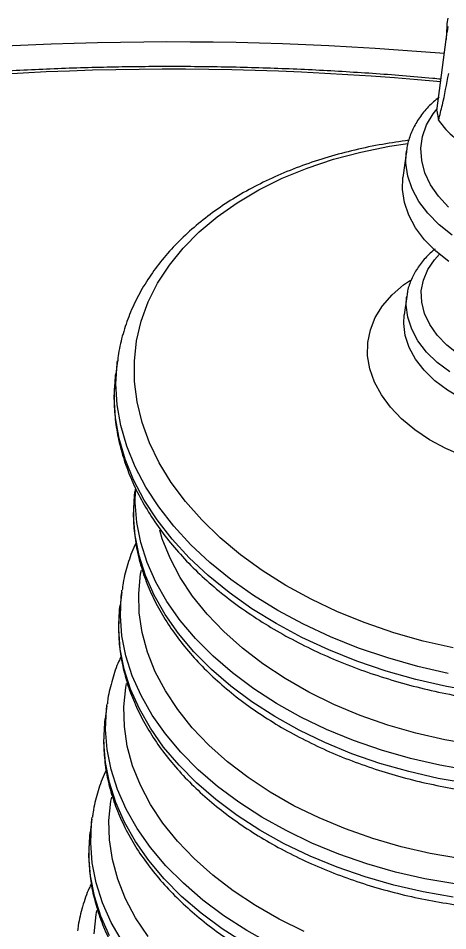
# Model space of a CAD drawing. Header units: millimetres. Extents: x 0 to 6631, y 0 to 4689.
# Drawn here: x 4588.3 to 4650.7, y 3660 to 3792.7 of the extents above; entities that cross this region are included whole.
import ezdxf

# ---------------------------------------------------------------- set-up
doc = ezdxf.new("R2010")
doc.units = ezdxf.units.MM
doc.header["$LTSCALE"] = 13
doc.layers.add('几何体', color=7, linetype='Continuous')

msp = doc.modelspace()

# ---------------------------------------------------------------- linework, layer by layer
at = {"layer": '几何体'}
for p, q in [((4650.69, 3792.66), (4650.58, 3791.87)), ((4650.55, 3791.54), (4650.47, 3789.55)), ((4650.58, 3791.87), (4650.62, 3790.66)), ((4650.72, 3791.45), (4650.62, 3790.66)), ((4649.11, 3779.18), (4650.62, 3790.66)), ((4649.11, 3779.18), (4649.36, 3777.86)), ((4644.68, 3773.32), (4644.17, 3769.49)), ((4644.64, 3772.97), (4644.68, 3773.32)), ((4644.72, 3752.19), (4644.37, 3749.54)), ((4644.71, 3752.08), (4644.72, 3752.19)), ((4602.69, 3742.86), (4602.44, 3740.95)), ((4602.66, 3742.66), (4602.69, 3742.86)), ((4602.41, 3740.76), (4602.44, 3740.95)), ((4605.29, 3724.36), (4605.22, 3723.81)), ((4603.31, 3709.21), (4603.06, 3707.31)), ((4603.31, 3709.21), (4603.35, 3709.5)), ((4601.15, 3692.71), (4601.19, 3693)), ((4601.15, 3692.71), (4600.9, 3690.81)), ((4598.99, 3676.22), (4598.74, 3674.31)), ((4598.99, 3676.22), (4599.03, 3676.5))]:
    msp.add_line(p, q, dxfattribs=at)
at = {"layer": '几何体', "flags": 128}
for points in [[(4650.81, 3765.19), (4649.35, 3766.78), (4648.19, 3768.46), (4647.37, 3770.2), (4646.9, 3771.98), (4646.78, 3773.75), (4647.02, 3775.49), (4647.62, 3777.17), (4648.56, 3778.75), (4649.16, 3779.51)], [(4651.5, 3701.12), (4647.12, 3702.12), (4642.84, 3703.33), (4638.68, 3704.76), (4634.67, 3706.39), (4630.82, 3708.2), (4627.17, 3710.2), (4623.74, 3712.36), (4620.55, 3714.68), (4617.61, 3717.14), (4614.95, 3719.72), (4612.58, 3722.41), (4610.51, 3725.19), (4608.77, 3728.04), (4607.36, 3730.96), (4606.28, 3733.91), (4605.55, 3736.88), (4605.17, 3739.86), (4605.15, 3742.81), (4605.47, 3745.74), (4606.15, 3748.61), (4607.17, 3751.42), (4608.53, 3754.13), (4610.23, 3756.74), (4612.24, 3759.24), (4614.57, 3761.59), (4617.19, 3763.8), (4620.08, 3765.84), (4623.24, 3767.71), (4626.64, 3769.39), (4630.26, 3770.87), (4634.07, 3772.15), (4638.06, 3773.21), (4642.2, 3774.05), (4644.91, 3774.47)], [(4651.34, 3761.13), (4649.44, 3762.65), (4647.81, 3764.3), (4646.5, 3766.04), (4645.52, 3767.86), (4644.89, 3769.72), (4644.61, 3771.6), (4644.64, 3772.97)], [(4650.84, 3757.3), (4648.94, 3758.82), (4647.31, 3760.46), (4646, 3762.21), (4645.02, 3764.03), (4644.38, 3765.89), (4644.11, 3767.76), (4644.17, 3769.49)], [(4652.2, 3743.82), (4650.54, 3745.15), (4649.15, 3746.6), (4648.07, 3748.14), (4647.32, 3749.75), (4646.91, 3751.38), (4646.85, 3753.01), (4647.15, 3754.6), (4647.79, 3756.12), (4648.76, 3757.55), (4649.49, 3758.34)], [(4652.97, 3729.02), (4650.41, 3730.11), (4648.04, 3731.39), (4645.89, 3732.83), (4643.99, 3734.41), (4642.36, 3736.11), (4641.04, 3737.91), (4640.03, 3739.77), (4639.37, 3741.68), (4639.04, 3743.6), (4639.07, 3745.51), (4639.44, 3747.37), (4640.16, 3749.17), (4641.22, 3750.87), (4642.59, 3752.45), (4644.26, 3753.88), (4645.27, 3754.59)], [(4650.98, 3741.24), (4649.16, 3742.62), (4647.61, 3744.14), (4646.36, 3745.76), (4645.45, 3747.46), (4644.87, 3749.19), (4644.65, 3750.93), (4644.71, 3752.08)], [(4652.7, 3737.36), (4650.63, 3738.58), (4648.81, 3739.97), (4647.26, 3741.49), (4646.02, 3743.11), (4645.1, 3744.8), (4644.52, 3746.53), (4644.31, 3748.28), (4644.37, 3749.52)], [(4650.76, 3697.42), (4646.32, 3698.44), (4641.96, 3699.67), (4637.73, 3701.1), (4633.64, 3702.74), (4629.71, 3704.56), (4625.98, 3706.57), (4622.46, 3708.74), (4619.16, 3711.06), (4616.12, 3713.53), (4613.35, 3716.13), (4610.87, 3718.83), (4608.69, 3721.63), (4606.81, 3724.51), (4605.27, 3727.45), (4604.05, 3730.44), (4603.18, 3733.45), (4602.65, 3736.48), (4602.47, 3739.49), (4602.64, 3742.48), (4602.66, 3742.66)], [(4655.02, 3694.73), (4650.51, 3695.52), (4646.07, 3696.53), (4641.72, 3697.76), (4637.48, 3699.2), (4633.39, 3700.83), (4629.47, 3702.66), (4625.73, 3704.66), (4622.21, 3706.83), (4618.92, 3709.16), (4615.88, 3711.63), (4613.11, 3714.22), (4610.62, 3716.93), (4608.44, 3719.73), (4606.56, 3722.61), (4605.02, 3725.55), (4603.8, 3728.54), (4602.93, 3731.55), (4602.4, 3734.57), (4602.22, 3737.59), (4602.39, 3740.58), (4602.41, 3740.76)], [(4653.64, 3681.4), (4649.29, 3682.16), (4645.01, 3683.14), (4640.82, 3684.34), (4636.76, 3685.75), (4632.85, 3687.36), (4629.1, 3689.16), (4625.56, 3691.14), (4622.24, 3693.28), (4619.16, 3695.58), (4616.34, 3698.01), (4613.8, 3700.56), (4611.56, 3703.22), (4609.63, 3705.97), (4608.03, 3708.78), (4606.76, 3711.65), (4605.83, 3714.55), (4605.25, 3717.46), (4605.03, 3720.37), (4605.16, 3723.25), (4605.22, 3723.81)], [(4653.89, 3683.31), (4649.54, 3684.06), (4645.26, 3685.05), (4641.07, 3686.24), (4637.01, 3687.65), (4633.09, 3689.26), (4629.35, 3691.06), (4625.81, 3693.04), (4622.49, 3695.19), (4619.41, 3697.48), (4616.59, 3699.91), (4614.05, 3702.47), (4611.81, 3705.13), (4609.88, 3707.87), (4608.28, 3710.69), (4607.01, 3713.55), (4606.08, 3716.45), (4605.5, 3719.37), (4605.28, 3722.27), (4605.31, 3724.01)], [(4654.54, 3687.02), (4650.27, 3687.76), (4646.07, 3688.72), (4641.97, 3689.91), (4637.98, 3691.31), (4634.15, 3692.9), (4630.5, 3694.69), (4627.05, 3696.66), (4623.83, 3698.79), (4620.85, 3701.07), (4618.15, 3703.49), (4615.73, 3706.03), (4613.61, 3708.66), (4611.81, 3711.38), (4610.34, 3714.16), (4609.21, 3716.99), (4608.83, 3718.23)], [(4652.38, 3670.52), (4648.11, 3671.26), (4643.91, 3672.22), (4639.81, 3673.41), (4635.83, 3674.81), (4631.99, 3676.41), (4628.34, 3678.19), (4624.89, 3680.16), (4621.67, 3682.29), (4618.69, 3684.57), (4615.99, 3686.99), (4613.57, 3689.53), (4611.45, 3692.16), (4609.65, 3694.88), (4608.18, 3697.66), (4607.05, 3700.49), (4606.27, 3703.35), (4605.85, 3706.21), (4605.78, 3709.05), (4606.06, 3711.87), (4606.17, 3712.45)], [(4651.73, 3666.81), (4647.38, 3667.57), (4643.1, 3668.55), (4638.91, 3669.75), (4634.85, 3671.16), (4630.94, 3672.76), (4627.19, 3674.56), (4623.65, 3676.54), (4620.33, 3678.69), (4617.25, 3680.98), (4614.43, 3683.42), (4611.89, 3685.97), (4609.65, 3688.63), (4607.72, 3691.37), (4606.12, 3694.19), (4604.85, 3697.05), (4603.92, 3699.95), (4603.34, 3702.87), (4603.12, 3705.77), (4603.25, 3708.66), (4603.31, 3709.21)], [(4651.48, 3664.9), (4647.13, 3665.66), (4642.85, 3666.64), (4638.67, 3667.84), (4634.6, 3669.25), (4630.69, 3670.86), (4626.94, 3672.66), (4623.4, 3674.64), (4620.08, 3676.78), (4617, 3679.08), (4614.18, 3681.51), (4611.64, 3684.07), (4609.4, 3686.72), (4607.47, 3689.47), (4605.87, 3692.28), (4604.6, 3695.15), (4603.67, 3698.05), (4603.09, 3700.96), (4602.87, 3703.87), (4603, 3706.76), (4603.06, 3707.31)], [(4629.84, 3659.91), (4626.18, 3661.7), (4622.73, 3663.66), (4619.51, 3665.79), (4616.53, 3668.08), (4613.83, 3670.49), (4611.41, 3673.03), (4609.29, 3675.66), (4607.49, 3678.38), (4606.02, 3681.17), (4604.89, 3683.99), (4604.11, 3686.85), (4603.69, 3689.71), (4603.62, 3692.56), (4603.9, 3695.37), (4604.01, 3695.95)], [(4625.03, 3658.07), (4621.49, 3660.04), (4618.17, 3662.19), (4615.09, 3664.48), (4612.27, 3666.92), (4609.73, 3669.47), (4607.49, 3672.13), (4605.56, 3674.87), (4603.96, 3677.69), (4602.69, 3680.56), (4601.76, 3683.46), (4601.18, 3686.37), (4600.96, 3689.28), (4601.09, 3692.16), (4601.15, 3692.71)], [(4621.24, 3658.14), (4617.92, 3660.28), (4614.84, 3662.58), (4612.02, 3665.01), (4609.48, 3667.57), (4607.24, 3670.23), (4605.31, 3672.97), (4603.71, 3675.79), (4602.44, 3678.65), (4601.51, 3681.55), (4600.93, 3684.46), (4600.71, 3687.37), (4600.84, 3690.26), (4600.9, 3690.81)], [(4607.13, 3659.17), (4605.33, 3661.88), (4603.86, 3664.67), (4602.73, 3667.5), (4601.95, 3670.35), (4601.53, 3673.21), (4601.46, 3676.06), (4601.74, 3678.87), (4601.85, 3679.45)], [(4603.4, 3658.38), (4601.8, 3661.19), (4600.53, 3664.06), (4599.6, 3666.96), (4599.02, 3669.87), (4598.8, 3672.78), (4598.93, 3675.66), (4598.99, 3676.22)], [(4601.55, 3659.29), (4600.28, 3662.15), (4599.35, 3665.05), (4598.77, 3667.97), (4598.55, 3670.87), (4598.68, 3673.76), (4598.74, 3674.31)], [(4599.3, 3659.56), (4599.58, 3662.37), (4599.69, 3662.95)]]:
    msp.add_lwpolyline(points, dxfattribs=at)
at = {"layer": '几何体'}
for centre, radius, start, end in [((4610.48, 3323.9), 465.31, 85.1025, 98.3602), ((4610.48, 3371.24), 414.01, 84.5694, 99.5188), ((4657.07, 3782.62), 9.06, 211.7277, 255.3006)]:
    msp.add_arc(centre, radius, start, end, dxfattribs=at)
for points, knots in [([(4649.72, 3783.79), (4649.31, 3783.83), (4646.01, 3784.17), (4639.75, 3784.63), (4630.97, 3785.17), (4622.16, 3785.5), (4613.33, 3785.65), (4604.5, 3785.62), (4595.68, 3785.41), (4586.87, 3785.01), (4578.1, 3784.42), (4569.36, 3783.66), (4560.68, 3782.71), (4552.07, 3781.57), (4545.92, 3780.67), (4542.67, 3780.1), (4542.24, 3780.02)], [0, 0, 0, 0, 0.0113924, 0.0927471, 0.1740966, 0.2554424, 0.3367861, 0.418129, 0.4994726, 0.5808179, 0.6621666, 0.74352, 0.8248797, 0.9062472, 0.9876239, 1, 1, 1, 1]), ([(4649.36, 3777.86), (4649.54, 3778.58), (4650.06, 3780.59), (4650.53, 3783.06), (4650.84, 3784.64)], [0, 0, 0, 0, 0.358563, 1, 1, 1, 1]), ([(4649.46, 3781.17), (4649.17, 3780.95), (4648.3, 3780.29), (4647.15, 3779.02), (4646.01, 3777.39), (4645.21, 3775.66), (4644.76, 3774.16), (4644.69, 3773.23), (4644.67, 3772.93)], [0, 0, 0, 0, 0.104632, 0.30796, 0.509036, 0.707194, 0.902463, 1, 1, 1, 1]), ([(4645.05, 3774.91), (4643.76, 3774.73), (4641.1, 3774.35), (4637.18, 3773.53), (4633.29, 3772.5), (4629.55, 3771.26), (4625.98, 3769.83), (4622.6, 3768.21), (4619.43, 3766.41), (4616.48, 3764.43), (4613.78, 3762.29), (4611.33, 3760), (4609.16, 3757.58), (4607.28, 3755.03), (4605.69, 3752.37), (4604.41, 3749.62), (4603.46, 3746.8), (4602.88, 3744.47), (4602.74, 3743.07), (4602.7, 3742.64)], [0, 0, 0, 0, 0.057321, 0.118856, 0.180429, 0.242037, 0.303676, 0.365333, 0.42698, 0.488585, 0.550102, 0.611477, 0.672647, 0.733552, 0.794146, 0.854407, 0.914351, 0.974037, 1, 1, 1, 1]), ([(4648.84, 3759.08), (4648.79, 3759.05), (4648.19, 3758.62), (4647.26, 3757.64), (4646.09, 3756.14), (4645.29, 3754.51), (4644.83, 3753.14), (4644.77, 3752.31), (4644.75, 3752.06)], [0, 0, 0, 0, 0.018143, 0.245176, 0.469587, 0.690274, 0.907045, 1, 1, 1, 1]), ([(4602.45, 3740.74), (4602.38, 3740.2), (4602.17, 3738.68), (4602.19, 3736.16), (4602.47, 3733.21), (4603.08, 3730.26), (4603.99, 3727.32), (4605.21, 3724.42), (4606.73, 3721.56), (4608.54, 3718.76), (4610.64, 3716.04), (4613.01, 3713.41), (4615.65, 3710.88), (4618.53, 3708.48), (4621.64, 3706.21), (4624.97, 3704.08), (4628.49, 3702.11), (4632.18, 3700.3), (4636.02, 3698.67), (4640, 3697.23), (4644.1, 3695.97), (4648.28, 3694.91), (4652.54, 3694.05), (4656.85, 3693.39), (4661.18, 3692.94), (4665.51, 3692.7), (4669.82, 3692.68), (4674.1, 3692.87), (4678.31, 3693.27), (4682.44, 3693.88), (4686.46, 3694.7), (4690.35, 3695.73), (4694.09, 3696.95), (4697.67, 3698.37), (4701.06, 3699.99), (4704.24, 3701.78), (4707.2, 3703.75), (4709.92, 3705.88), (4712.37, 3708.16), (4714.56, 3710.58), (4716.45, 3713.13), (4718.05, 3715.78), (4719.35, 3718.53), (4720.32, 3721.34), (4720.89, 3723.6), (4721.03, 3724.92), (4721.07, 3725.27)], [0, 0, 0, 0, 0.0128085, 0.0355058, 0.0582166, 0.0809844, 0.1038437, 0.1268146, 0.1499031, 0.173102, 0.1963953, 0.2197625, 0.2431826, 0.2666369, 0.29011, 0.3135902, 0.3370682, 0.3605399, 0.3840036, 0.4074588, 0.4309062, 0.4543474, 0.4777844, 0.5012194, 0.5246549, 0.5480931, 0.5715361, 0.5949866, 0.6184468, 0.6419189, 0.6654043, 0.6889039, 0.7124173, 0.7359424, 0.7594749, 0.7830043, 0.806518, 0.8299993, 0.8534271, 0.876778, 0.9000287, 0.923161, 0.9461665, 0.9690507, 0.991835, 1, 1, 1, 1]), ([(4605.29, 3724.11), (4605.2, 3723.43), (4604.98, 3721.81), (4605, 3719.23), (4605.29, 3716.39), (4605.91, 3713.56), (4606.83, 3710.75), (4608.06, 3707.97), (4609.59, 3705.25), (4611.41, 3702.58), (4613.52, 3700), (4615.89, 3697.51), (4618.52, 3695.14), (4621.39, 3692.89), (4624.48, 3690.79), (4627.77, 3688.83), (4631.24, 3687.04), (4634.88, 3685.42), (4638.66, 3683.98), (4642.55, 3682.73), (4646.54, 3681.67), (4650.61, 3680.81), (4654.73, 3680.16), (4658.87, 3679.72), (4663.02, 3679.49), (4667.16, 3679.47), (4671.25, 3679.67), (4675.27, 3680.08), (4679.21, 3680.69), (4683.04, 3681.52), (4686.73, 3682.55), (4690.28, 3683.79), (4693.65, 3685.22), (4696.82, 3686.83), (4699.78, 3688.63), (4702.51, 3690.6), (4704.99, 3692.72), (4707.2, 3694.99), (4709.13, 3697.4), (4710.76, 3699.91), (4712.09, 3702.52), (4713.1, 3705.22), (4713.75, 3707.62), (4713.94, 3709.14), (4714.01, 3709.72)], [0, 0, 0, 0, 0.017336, 0.0408451, 0.0643695, 0.0879618, 0.1116625, 0.1354948, 0.1594637, 0.1835587, 0.2077588, 0.2320387, 0.2563735, 0.2807414, 0.3051257, 0.3295125, 0.3538941, 0.3782671, 0.4026302, 0.4269839, 0.45133, 0.4756705, 0.5000084, 0.5243468, 0.5486882, 0.5730354, 0.5973915, 0.6217595, 0.6461418, 0.6705404, 0.6949558, 0.7193874, 0.7438317, 0.7682814, 0.7927221, 0.8171362, 0.8415006, 0.8657874, 0.8899676, 0.914016, 0.9379173, 0.9616731, 0.9853039, 1, 1, 1, 1]), ([(4605.36, 3716.32), (4605.26, 3716.12), (4604.73, 3715.05), (4604.09, 3713.02), (4603.53, 3710.94), (4603.41, 3709.76), (4603.38, 3709.52)], [0, 0, 0, 0, 0.094793, 0.495999, 0.895202, 1, 1, 1, 1]), ([(4603.12, 3707.45), (4603.03, 3706.82), (4602.82, 3705.26), (4602.84, 3702.73), (4603.13, 3699.9), (4603.75, 3697.07), (4604.67, 3694.25), (4605.9, 3691.48), (4607.43, 3688.75), (4609.25, 3686.08), (4611.36, 3683.5), (4613.73, 3681.01), (4616.36, 3678.64), (4619.23, 3676.39), (4622.32, 3674.29), (4625.61, 3672.33), (4629.08, 3670.54), (4632.72, 3668.92), (4636.5, 3667.48), (4640.39, 3666.23), (4644.38, 3665.17), (4648.45, 3664.32), (4652.57, 3663.67), (4656.71, 3663.22), (4660.86, 3662.99), (4665, 3662.97), (4669.09, 3663.17), (4673.11, 3663.58), (4677.05, 3664.2), (4680.88, 3665.02), (4684.57, 3666.06), (4688.12, 3667.29), (4691.49, 3668.72), (4694.66, 3670.33), (4697.62, 3672.13), (4700.35, 3674.1), (4702.83, 3676.22), (4705.04, 3678.49), (4706.97, 3680.9), (4708.6, 3683.41), (4709.93, 3686.03), (4710.94, 3688.72), (4711.59, 3691.12), (4711.78, 3692.64), (4711.85, 3693.22)], [0, 0, 0, 0, 0.015982, 0.039524, 0.06308, 0.086705, 0.110439, 0.134304, 0.158306, 0.182434, 0.206667, 0.230981, 0.255349, 0.27975, 0.304168, 0.328589, 0.353004, 0.37741, 0.401807, 0.426194, 0.450574, 0.474948, 0.49932, 0.523691, 0.548066, 0.572447, 0.596837, 0.621238, 0.645654, 0.670086, 0.694536, 0.719001, 0.743479, 0.767962, 0.792436, 0.816884, 0.841282, 0.865602, 0.889816, 0.913897, 0.937832, 0.96162, 0.985284, 1, 1, 1, 1]), ([(4603.2, 3699.83), (4603.1, 3699.62), (4602.57, 3698.55), (4601.93, 3696.52), (4601.37, 3694.45), (4601.25, 3693.26), (4601.22, 3693.02)], [0, 0, 0, 0, 0.094793, 0.495999, 0.895202, 1, 1, 1, 1]), ([(4600.96, 3690.95), (4600.87, 3690.32), (4600.66, 3688.76), (4600.68, 3686.23), (4600.97, 3683.4), (4601.59, 3680.57), (4602.51, 3677.76), (4603.74, 3674.98), (4605.27, 3672.25), (4607.09, 3669.58), (4609.2, 3667), (4611.57, 3664.51), (4614.2, 3662.14), (4617.07, 3659.89), (4620.16, 3657.79), (4623.45, 3655.83), (4626.92, 3654.04), (4630.56, 3652.42), (4634.34, 3650.98), (4638.23, 3649.73), (4642.22, 3648.67), (4646.29, 3647.82), (4650.41, 3647.17), (4654.55, 3646.72), (4658.71, 3646.49), (4662.84, 3646.48), (4666.93, 3646.67), (4670.95, 3647.08), (4674.89, 3647.7), (4678.72, 3648.52), (4682.41, 3649.56), (4685.96, 3650.79), (4689.33, 3652.22), (4692.5, 3653.83), (4695.47, 3655.63), (4698.19, 3657.6), (4700.67, 3659.72), (4702.88, 3662), (4704.81, 3664.4), (4706.44, 3666.92), (4707.78, 3669.53), (4708.78, 3672.22), (4709.43, 3674.62), (4709.62, 3676.14), (4709.69, 3676.72)], [0, 0, 0, 0, 0.015982, 0.039524, 0.06308, 0.086705, 0.110439, 0.134304, 0.158306, 0.182434, 0.206667, 0.230981, 0.255349, 0.27975, 0.304168, 0.328589, 0.353004, 0.37741, 0.401807, 0.426194, 0.450574, 0.474948, 0.49932, 0.523691, 0.548066, 0.572447, 0.596837, 0.621238, 0.645654, 0.670086, 0.694536, 0.719001, 0.743479, 0.767962, 0.792436, 0.816884, 0.841282, 0.865602, 0.889816, 0.913897, 0.937832, 0.96162, 0.985284, 1, 1, 1, 1]), ([(4601.04, 3683.33), (4600.94, 3683.12), (4600.41, 3682.05), (4599.77, 3680.02), (4599.21, 3677.95), (4599.09, 3676.76), (4599.06, 3676.52)], [0, 0, 0, 0, 0.094793, 0.495999, 0.895202, 1, 1, 1, 1]), ([(4598.8, 3674.45), (4598.71, 3673.82), (4598.5, 3672.26), (4598.52, 3669.73), (4598.81, 3666.9), (4599.43, 3664.07), (4600.35, 3661.26), (4601.58, 3658.48), (4603.11, 3655.75), (4604.93, 3653.09), (4607.04, 3650.5), (4609.41, 3648.02), (4612.04, 3645.64), (4614.91, 3643.4), (4618, 3641.29), (4621.29, 3639.33), (4624.76, 3637.54), (4628.4, 3635.92), (4632.18, 3634.48), (4636.07, 3633.23), (4640.06, 3632.18), (4644.13, 3631.32), (4648.25, 3630.67), (4652.4, 3630.23), (4656.55, 3630), (4660.68, 3629.98), (4664.77, 3630.17), (4668.79, 3630.58), (4672.73, 3631.2), (4676.56, 3632.03), (4680.25, 3633.06), (4683.8, 3634.29), (4687.17, 3635.72), (4690.34, 3637.34), (4693.31, 3639.13), (4696.03, 3641.1), (4698.51, 3643.23), (4700.72, 3645.5), (4702.65, 3647.9), (4704.28, 3650.42), (4705.62, 3653.03), (4706.62, 3655.72), (4707.27, 3658.12), (4707.46, 3659.64), (4707.53, 3660.22)], [0, 0, 0, 0, 0.015982, 0.039524, 0.06308, 0.086705, 0.110439, 0.134304, 0.158306, 0.182434, 0.206667, 0.230981, 0.255349, 0.27975, 0.304168, 0.328589, 0.353004, 0.37741, 0.401807, 0.426194, 0.450574, 0.474948, 0.49932, 0.523691, 0.548066, 0.572447, 0.596837, 0.621238, 0.645654, 0.670086, 0.694536, 0.719001, 0.743479, 0.767962, 0.792436, 0.816884, 0.841282, 0.865602, 0.889816, 0.913897, 0.937832, 0.96162, 0.985284, 1, 1, 1, 1]), ([(4598.88, 3666.83), (4598.78, 3666.62), (4598.25, 3665.55), (4597.61, 3663.52), (4597.05, 3661.45), (4596.93, 3660.27), (4596.9, 3660.02)], [0, 0, 0, 0, 0.094793, 0.495999, 0.895202, 1, 1, 1, 1])]:
    msp.add_open_spline(points, degree=3, knots=knots, dxfattribs=at)

doc.saveas('drawing.dxf')
